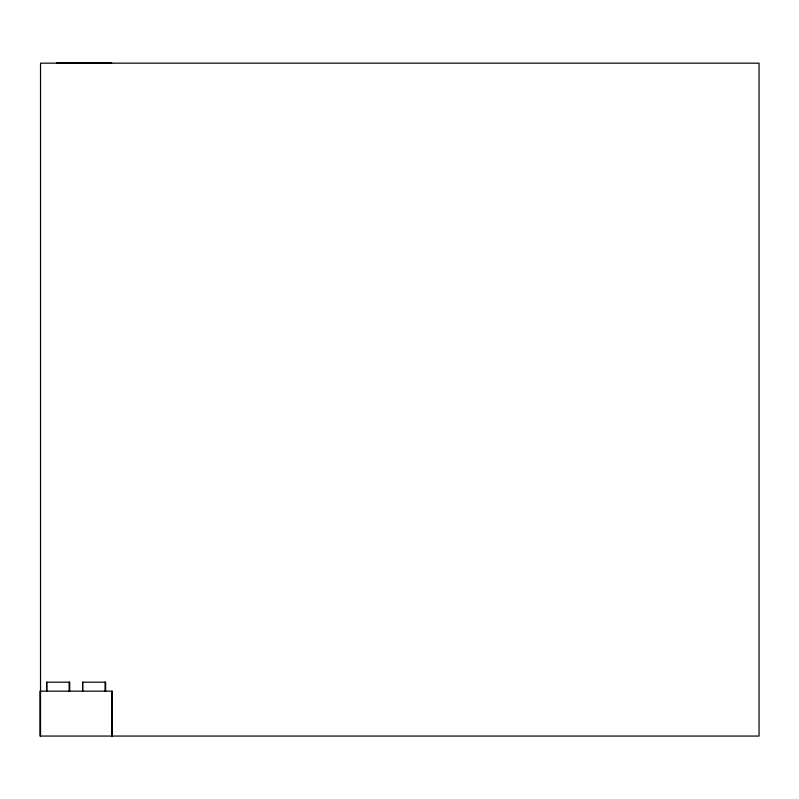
<?xml version="1.0" encoding="UTF-8"?>
<svg xmlns="http://www.w3.org/2000/svg" width="799" height="799" viewBox="0 0 799 799"><rect width="100%" height="100%" fill="white"/><g stroke="black" fill="none" stroke-linecap="round" stroke-linejoin="round"><path stroke-width="1.2" d="M56.699 62.941L111.69 62.941M46.732 682.176L46.732 691.165L46.682 682.176L69.723 682.176L69.723 691.165M82.667 682.176L82.667 691.165L82.617 682.176L105.638 682.176L105.638 691.165M112.379 736.059L112.379 691.165L39.95 691.165L39.95 736.059L759.05 736.059L759.05 63.171L40.529 63.171L40.529 736.059M111.79 691.165L111.79 736.059M105.069 682.176L105.049 691.165M69.133 682.176L69.133 691.165"/></g></svg>
